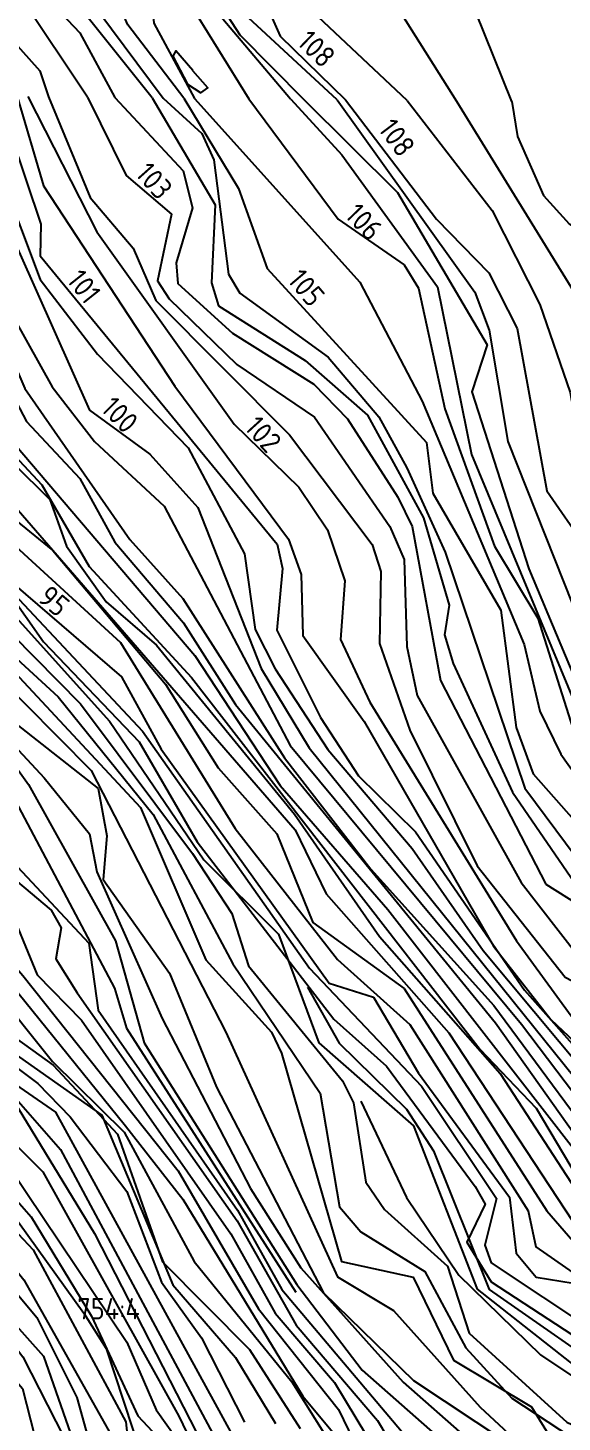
# Model space of a CAD drawing. Header units: metres. Extents: x 148035 to 148980, y 6395313 to 6395676.
# Drawn here: x 148173 to 148198, y 6395568.5 to 6395633.8 of the extents above; entities that cross this region are included whole.
import ezdxf
from ezdxf.enums import TextEntityAlignment as Align

# ---------------------------------------------------------------- set-up
doc = ezdxf.new("R2010")
doc.units = ezdxf.units.M
for name, color, linetype in [('M-BEF-NIVÅKURVA-PRIMÄR-0.5M', 250, 'Continuous'), ('M-BEF-NIVÅKURVA-PRIMÄR-1.0M', 250, 'Continuous'), ('M-FASTIGHETSBETECKNING', 3, 'Continuous')]:
    doc.layers.add(name, color=color, linetype=linetype)
doc.styles.add('ISO', font='iso.shx', dxfattribs={"height": 2.5})

msp = doc.modelspace()

# ---------------------------------------------------------------- linework, layer by layer
at = {"layer": 'M-BEF-NIVÅKURVA-PRIMÄR-0.5M', "lineweight": -3}
for points in [[(148144.84, 6395671.831), (148147.578, 6395667.988), (148150.103, 6395660.892), (148152.191, 6395657.655), (148155.594, 6395656.54), (148158.83, 6395654.761), (148161.707, 6395652.308), (148166.219, 6395644.716), (148169.365, 6395636.502), (148173.532, 6395631.828), (148173.937, 6395630.613)], [(148147.15, 6395671.827), (148150.698, 6395665.573), (148152.016, 6395661.925), (148154.442, 6395658.914), (148162.726, 6395653.768), (148165.265, 6395650.726), (148168.677, 6395645.234), (148169.189, 6395642.238), (148170.75, 6395639.38), (148173.072, 6395636.079), (148175.394, 6395633.608), (148177.035, 6395630.581)], [(148149.63, 6395671.823), (148150.292, 6395671.326), (148151.758, 6395668.739), (148152.848, 6395663.018), (148153.946, 6395660.739), (148156.766, 6395659.65), (148165.585, 6395653.789), (148167.583, 6395651.253), (148168.512, 6395648.591), (148170.734, 6395646.943), (148172.658, 6395641.836), (148172.592, 6395639.569), (148179.296, 6395630.558)], [(148152.108, 6395671.819), (148154.008, 6395668.801), (148153.602, 6395666.46), (148154.093, 6395664.49), (148157.964, 6395660.618), (148160.101, 6395659.196), (148165.798, 6395656.293), (148169.708, 6395655.146), (148170.884, 6395653.64), (148170.654, 6395648.694), (148172.296, 6395645.83), (148175.618, 6395641.758), (148175.473, 6395639.459), (148177.21, 6395637.005), (148178.702, 6395635.855), (148178.86, 6395634.065), (148180.765, 6395630.543)], [(148185.268, 6395630.507), (148181.239, 6395635.281), (148180.148, 6395637.489), (148181.329, 6395639.46), (148180.454, 6395641.793), (148178.827, 6395643.888), (148177.05, 6395645.06), (148175.409, 6395644.194), (148172.341, 6395649.437), (148173.929, 6395653.022), (148173.059, 6395656.221), (148170.663, 6395657.611), (148164.002, 6395659.82), (148160.932, 6395661.293), (148158.936, 6395663.983), (148154.338, 6395671.816)], [(148187.444, 6395630.475), (148182.677, 6395634.889), (148182.129, 6395637.127), (148183.264, 6395638.469), (148182.785, 6395639.423), (148184.925, 6395640.8), (148184.11, 6395642.92), (148180.882, 6395646.57), (148178.982, 6395647.908), (148176.758, 6395647.769), (148176.378, 6395649.177), (148177.066, 6395651.154), (148175.791, 6395652.898), (148173.419, 6395658.196), (148169.935, 6395661.603), (148166.192, 6395663.848), (148163.727, 6395663.827), (148161.931, 6395664.257), (148161.307, 6395665.951), (148159.419, 6395666.959), (148157.422, 6395669.149), (148156.559, 6395671.395), (148156.643, 6395671.812)], [(148190.728, 6395630.441), (148186.039, 6395634.851), (148184.885, 6395636.935), (148186.873, 6395638.403), (148187.494, 6395641.094), (148186.267, 6395644.136), (148184.443, 6395646.42), (148181.041, 6395648.002), (148178.813, 6395650.552), (148174.397, 6395662.114), (148167.94, 6395666.282), (148159.238, 6395670.275), (148158.1, 6395671.809)], [(148195.626, 6395630.391), (148193.947, 6395634.582), (148189.475, 6395639.976), (148188.199, 6395643.145), (148187.764, 6395646.099), (148182.605, 6395651.559), (148180.332, 6395654.619), (148176.626, 6395662.005), (148174.04, 6395665.067), (148169.433, 6395668.353), (148161.345, 6395671.804)], [(148136.856, 6395630.992), (148138.137, 6395627.997), (148139.983, 6395626.651), (148140.646, 6395625.696), (148141.289, 6395623.414), (148141.639, 6395619.572), (148146.786, 6395609.345), (148151.892, 6395602.435), (148153.455, 6395598.37), (148161.657, 6395585.291), (148168.88, 6395580.08), (148172.77, 6395575.204), (148176.982, 6395567.705)], [(148140.212, 6395630.958), (148140.472, 6395629.218), (148144.36, 6395626.533), (148144.821, 6395618.296), (148149.434, 6395611.152), (148149.995, 6395609.249), (148155.778, 6395599.822), (148159.629, 6395593.883), (148164.874, 6395588.165), (148166.717, 6395586.475), (148170.74, 6395584.751), (148172.295, 6395583.603), (148176.082, 6395577.371), (148180.899, 6395567.982)], [(148145.23, 6395630.907), (148146.131, 6395630.021), (148147.511, 6395626.951), (148149.172, 6395616.29), (148154.686, 6395608.65), (148157.74, 6395602.365), (148162.461, 6395598.241), (148167.722, 6395591.427), (148168.791, 6395590.379), (148171.241, 6395588.997), (148174.117, 6395585.428), (148177.468, 6395582.121), (148180.754, 6395576.067), (148185.327, 6395570.427), (148187.552, 6395566.872)], [(148147.894, 6395630.879), (148149.616, 6395624.203), (148151.342, 6395615.152), (148154.033, 6395611.634), (148158.138, 6395603.392), (148167.067, 6395596.09), (148172.722, 6395589.461), (148179.999, 6395580.306), (148183.759, 6395573.846), (148187.514, 6395569.131), (148189.578, 6395564.833), (148190.992, 6395562.925), (148207.48, 6395551.931), (148216.622, 6395540.618), (148221.166, 6395530.84)], [(148149.246, 6395630.866), (148150.76, 6395622.305), (148152.615, 6395619.716), (148153.444, 6395615.874), (148155.209, 6395615.178), (148156.095, 6395611.172), (148156.007, 6395609.074), (148156.925, 6395607.339), (148162.963, 6395600.812), (148163.945, 6395600.251), (148166.043, 6395600.157), (148169.901, 6395595.998), (148174.057, 6395592.51), (148174.525, 6395591.687), (148174.28, 6395590.24), (148175.266, 6395588.643), (148182.758, 6395577.966), (148185.525, 6395573.078), (148189.331, 6395568.609), (148189.815, 6395567.808)], [(148149.879, 6395630.859), (148150.506, 6395627.95), (148151.39, 6395626.039), (148158.018, 6395617.69), (148157.036, 6395612.682), (148158.525, 6395606.872), (148161.045, 6395605.438), (148162.967, 6395602.585), (148165.812, 6395601.881), (148169.265, 6395601.814), (148170.219, 6395600.82), (148172.524, 6395597.364), (148177.017, 6395588.86), (148177.583, 6395586.985), (148185.516, 6395574.631)], [(148151.051, 6395630.847), (148152.784, 6395626.3), (148157.271, 6395621.747), (148159.067, 6395619.289), (148159.464, 6395615.002), (148158.285, 6395611.851), (148159.777, 6395607.535), (148162.451, 6395605.822), (148164.083, 6395605.357), (148166.628, 6395605.739), (148167.635, 6395605.253), (148173.722, 6395598.71), (148175.843, 6395596.088), (148176.2, 6395594.32), (148179.245, 6395587.437), (148183.391, 6395579.484), (148185.752, 6395575.771), (148190.544, 6395570.409), (148196.564, 6395565.098)], [(148152.309, 6395630.834), (148152.744, 6395628.441), (148158.078, 6395622.155), (148159.793, 6395619.675), (148161.82, 6395615.63), (148162.28, 6395613.221), (148161.903, 6395612.104), (148160.154, 6395610.959), (148161.647, 6395608.055), (148163.056, 6395608.218), (148165.541, 6395609.837), (148166.537, 6395609.7), (148169.731, 6395605.303), (148175.923, 6395599.059), (148182.228, 6395586.807), (148187.468, 6395575.348), (148190.091, 6395573.767), (148194.138, 6395569.23), (148203.386, 6395560.657)], [(148159.999, 6395630.755), (148163.913, 6395627.151), (148164.3, 6395625.797), (148164.322, 6395622.945), (148167.326, 6395618.738), (148170.106, 6395611.648), (148177.305, 6395605.047), (148182.67, 6395596.348), (148187.462, 6395590.207), (148190.854, 6395587.165), (148196.387, 6395578.441), (148196.756, 6395576.754), (148199.893, 6395574.56), (148205.676, 6395569.572), (148209.023, 6395567.502)], [(148163.865, 6395630.716), (148164.142, 6395629.253), (148166.17, 6395625.032), (148166.984, 6395620.898), (148169.829, 6395615.195), (148172.304, 6395611.484), (148185.477, 6395596.282), (148186.926, 6395593.278), (148192.68, 6395586.778), (148198.845, 6395577.385), (148206.515, 6395570.165), (148209.62, 6395568.276), (148215.031, 6395566.994), (148225.088, 6395566.256), (148226.905, 6395565.778), (148228.267, 6395564.789), (148229.999, 6395562.359), (148230.986, 6395559.793), (148233.154, 6395549.441), (148235.537, 6395542.092), (148234.811, 6395532.359), (148235.228, 6395529.727), (148237.749, 6395527.632)], [(148164.764, 6395630.707), (148168.235, 6395625.194), (148169.533, 6395618.962), (148171.288, 6395614.92), (148173.624, 6395612.442), (148175.829, 6395608.62), (148180.626, 6395603.408), (148194.142, 6395585.994), (148196.764, 6395583.238), (148199.67, 6395578.356), (148205.942, 6395572.06), (148208.338, 6395570.193), (148210.029, 6395569.554), (148213.906, 6395569.475), (148220.066, 6395568.151), (148225.553, 6395567.872), (148228.961, 6395567.205), (148231.229, 6395565.892), (148233.259, 6395560.736), (148234.293, 6395556.4), (148235.409, 6395547.847), (148237.122, 6395540.199)], [(148165.822, 6395630.696), (148168.907, 6395627.244), (148169.828, 6395625.371), (148170.175, 6395620.579), (148172.902, 6395615.407), (148175.405, 6395612.741), (148177.033, 6395609.749), (148180.258, 6395605.981), (148182.679, 6395602.152), (148194.856, 6395587.235), (148199.932, 6395580.093), (148206.219, 6395573.947), (148210.379, 6395572.419), (148223.397, 6395569.17), (148229.525, 6395568.581), (148238.725, 6395570.025)], [(148168.924, 6395630.664), (148170.646, 6395628.029), (148171.308, 6395622.27), (148171.739, 6395621.26), (148174.1, 6395617.026), (148176.086, 6395614.473), (148179.349, 6395611.436), (148185.241, 6395600.233), (148196.072, 6395587.182), (148201.437, 6395580.105), (148205.782, 6395577.494), (148208.729, 6395574.976), (148212.984, 6395574.154), (148219.957, 6395571.45), (148224.236, 6395570.644), (148226.03, 6395571.107), (148228.242, 6395569.56), (148229.372, 6395569.425), (148231.2, 6395569.657), (148235.377, 6395571.049), (148247.659, 6395575.782)], [(148171.54, 6395630.637), (148171.751, 6395626.828), (148173.545, 6395622.064), (148176.22, 6395618.553), (148180.463, 6395614.169), (148183.101, 6395609.203), (148183.603, 6395605.663), (148184.544, 6395603.814), (148187.01, 6395600.041), (148190.953, 6395595.41), (148194.276, 6395590.623), (148201.395, 6395582.105), (148210.45, 6395576.787), (148212.309, 6395576.145), (148215.936, 6395575.902), (148220.481, 6395572.423), (148223.086, 6395572.526), (148224.292, 6395572.998)], [(148172.458, 6395630.628), (148173.689, 6395626.442), (148179.844, 6395617.055), (148185.164, 6395609.889), (148185.765, 6395608.233), (148185.832, 6395605.385), (148188.714, 6395601.353), (148194.76, 6395590.835), (148197.456, 6395587.395), (148199.105, 6395585.834), (148202.057, 6395584.838), (148205.573, 6395581.32), (148206.669, 6395580.748), (148210.719, 6395578.829), (148216.963, 6395577.818), (148223.251, 6395574.505), (148228.384, 6395572.597), (148234.324, 6395574.372), (148238.103, 6395576.989)], [(148173.938, 6395630.613), (148175.883, 6395625.904), (148177.901, 6395623.532), (148178.956, 6395621.08), (148185.214, 6395614.786), (148189.083, 6395609.651), (148189.493, 6395608.387), (148189.423, 6395605.011), (148190.843, 6395600.943), (148194.008, 6395594.598), (148198.126, 6395589.383), (148203.225, 6395586.71), (148205.781, 6395582.27), (148208.687, 6395580.929), (148214.814, 6395580.314), (148218.749, 6395579.185), (148222.455, 6395577.204), (148224.059, 6395576.84), (148227.312, 6395577.905), (148230.413, 6395575.587), (148234.44, 6395577.798), (148244.162, 6395586.447)], [(148177.036, 6395630.581), (148180.233, 6395627.14), (148180.673, 6395625.41), (148179.908, 6395622.836), (148179.99, 6395621.876), (148182.548, 6395619.536), (148186.355, 6395617.15), (148187.924, 6395615.534), (148190.282, 6395611.862), (148190.965, 6395610.492), (148192.291, 6395603.272), (148197.22, 6395593.734), (148201.093, 6395591.306), (148204.737, 6395586.35), (148207.084, 6395584.001), (148210.899, 6395582.369), (148212.49, 6395582.691), (148217.001, 6395581.06), (148219.557, 6395581.554), (148225.03, 6395580.237), (148229.637, 6395581.754), (148235.89, 6395584.781)], [(148179.298, 6395630.558), (148181.109, 6395628.894), (148181.672, 6395627.658), (148182.354, 6395622.31), (148182.89, 6395621.418), (148187.027, 6395618.424), (148189.403, 6395615.632), (148190.716, 6395613.243), (148192.501, 6395609.282), (148196.231, 6395598.233), (148198.645, 6395595.001), (148202.41, 6395591.724), (148205.683, 6395586.529), (148209.779, 6395584.455), (148221.908, 6395583.375), (148229.529, 6395585.339), (148234.068, 6395588.908), (148238.547, 6395593.37)], [(148180.765, 6395630.543), (148188.514, 6395621.925), (148191.427, 6395616.36), (148196.209, 6395604.953), (148196.943, 6395601.841), (148197.918, 6395599.819), (148202.744, 6395593.034), (148204.976, 6395589.168), (148207.181, 6395587.186), (148212.953, 6395586.691), (148221.541, 6395587.481), (148227.885, 6395591.578), (148230.973, 6395594.52), (148232.601, 6395597.042), (148234.491, 6395603.325), (148234.31, 6395610.888), (148233.333, 6395615.004), (148233.743, 6395616.774), (148235.171, 6395617.823), (148238.898, 6395616.49)], [(148185.269, 6395630.507), (148185.279, 6395630.497)], [(148185.279, 6395630.497), (148187.664, 6395627.891), (148192.138, 6395621.72), (148193.743, 6395613.863), (148199.016, 6395601.154), (148200.427, 6395599.053), (148203.093, 6395596.309), (148205.742, 6395591.916), (148208.582, 6395590.118), (148212.825, 6395588.384), (148215.727, 6395588.553), (148221.538, 6395589.78), (148223.317, 6395590.835), (148226.495, 6395593.41), (148227.887, 6395595.32), (148230.213, 6395599.013), (148231.25, 6395602.028), (148231.358, 6395604.536), (148230.722, 6395606.292), (148228.391, 6395609.919), (148227.066, 6395614.454), (148222.938, 6395619.945), (148219.215, 6395630.149)], [(148187.445, 6395630.475), (148193.9, 6395621.467), (148194.568, 6395619.686), (148195.437, 6395614.464), (148200.233, 6395602.399), (148201.948, 6395600.241), (148205.495, 6395598.12), (148209.084, 6395593.59), (148213.707, 6395590.246), (148215.133, 6395589.767), (148217.025, 6395589.537), (148220.325, 6395589.99), (148221.614, 6395590.633), (148225.329, 6395595.124), (148226.644, 6395597.616), (148226.912, 6395604.152), (148226.081, 6395606.617), (148222.383, 6395613.792), (148220.002, 6395623.712)], [(148190.729, 6395630.441), (148194.704, 6395625.291), (148196.937, 6395620.891), (148198.359, 6395616.77), (148199.119, 6395612.37), (148200.865, 6395608.471), (148202.862, 6395605.887), (148209.974, 6395600.645), (148210.444, 6395597.741), (148212.812, 6395593.908), (148216.117, 6395591.431), (148217.909, 6395590.752), (148220.005, 6395592.11), (148221.463, 6395594.099), (148222.363, 6395596.137), (148222.608, 6395597.8), (148222.529, 6395599.77), (148220.837, 6395605.624), (148217.303, 6395610.396), (148217.563, 6395613.055), (148219.278, 6395619.035), (148219.596, 6395621.65), (148218.594, 6395626.94), (148216.772, 6395630.174)], [(148195.628, 6395630.391), (148195.89, 6395628.762), (148197.115, 6395625.988), (148198.31, 6395624.67), (148199.8, 6395623.858), (148202.865, 6395625.804), (148203.884, 6395625.754), (148205.859, 6395624.802), (148206.677, 6395624.978), (148207.978, 6395626.869), (148207.936, 6395628.339), (148207.009, 6395630.274)], [(148145.283, 6395628.78), (148146.248, 6395627.531), (148147.629, 6395617.149), (148148.747, 6395615.078), (148150.584, 6395613.028), (148153.61, 6395607.37), (148158.501, 6395600.069), (148160.02, 6395598.969), (148161.793, 6395594.646), (148162.883, 6395593.119), (148166.214, 6395590.099), (148176.432, 6395582.918), (148179.757, 6395574.964), (148182.684, 6395571.569), (148184.56, 6395568.465)], [(148150.811, 6395610.414), (148151.41, 6395609.006), (148154.267, 6395605.08), (148160.47, 6395594.137), (148167.522, 6395587.713), (148174.258, 6395583.06), (148185.246, 6395562.978), (148187.266, 6395559.872), (148190.457, 6395556.859), (148192.733, 6395553.057), (148197.233, 6395552.358), (148202.636, 6395550.717), (148206.95, 6395547.94), (148209.874, 6395544.53), (148212.838, 6395540.006), (148214.889, 6395535.687), (148219.847, 6395528.37), (148222.483, 6395522.35)], [(148169.344, 6395607.976), (148170.854, 6395605.747), (148174.38, 6395602.503), (148178.831, 6395596.991), (148182.559, 6395590.001), (148186.65, 6395583.948), (148187.555, 6395578.625), (148188.551, 6395577.453), (148191.551, 6395575.587), (148193.465, 6395572.022), (148195.626, 6395569.664), (148213.926, 6395557.614), (148221.852, 6395549.212), (148225.54, 6395542.265), (148227.338, 6395528.129), (148228.268, 6395525.698), (148229.512, 6395523.848)], [(148172.092, 6395607.561), (148178.336, 6395600.898), (148186.156, 6395589.796), (148191.391, 6395584.271), (148194.913, 6395579.011), (148194.36, 6395576.822), (148194.65, 6395575.994), (148211.737, 6395564.646), (148217.077, 6395559.888), (148222.485, 6395557.704), (148227.21, 6395557.532), (148228.126, 6395556.56), (148228.709, 6395555.028), (148229.595, 6395549.3), (148232.201, 6395541.706), (148232.258, 6395539.813), (148230.99, 6395531.73), (148231.077, 6395529.292), (148231.587, 6395527.398), (148233.625, 6395525.229), (148235.208, 6395524.604), (148238.37, 6395524.673)], [(148147.825, 6395606.528), (148148.475, 6395604.314), (148150.04, 6395601.215), (148152.866, 6395597.022), (148156.504, 6395589.19), (148157.967, 6395586.963), (148159.178, 6395586.34), (148163.503, 6395582.614), (148166.41, 6395579.525), (148170.349, 6395572.858), (148172.716, 6395570.115), (148174.564, 6395562.832), (148175.381, 6395561.079), (148179.095, 6395556.778), (148181.882, 6395551.753), (148186.968, 6395546.285), (148192.337, 6395543.497)], [(148148.339, 6395606.47), (148152.745, 6395598.156), (148155.5, 6395593.958), (148158.294, 6395588.325), (148160.947, 6395585.402), (148166.391, 6395580.626), (148168.712, 6395577.195), (148173.694, 6395571.625), (148175.54, 6395566.356)], [(148152.854, 6395601.863), (148154.066, 6395600.28), (148155.382, 6395596.529), (148162.898, 6395584.841), (148168.92, 6395581.495), (148171.633, 6395579.122), (148175.585, 6395573.647), (148176.625, 6395571.978), (148178.276, 6395567.002)], [(148155.184, 6395599.577), (148157.002, 6395595.504), (148163.847, 6395586.013), (148170.036, 6395582.855), (148171.315, 6395581.629), (148177.595, 6395572.288), (148178.978, 6395569.107), (148180.734, 6395566.626), (148184.033, 6395558.299), (148187.143, 6395554.402), (148189.154, 6395552.869), (148192.518, 6395549.248), (148201.565, 6395547.139), (148207.511, 6395542.74), (148210.433, 6395539.259), (148219.264, 6395525.754), (148221.863, 6395518.507), (148224.758, 6395512.869), (148226.042, 6395511.512), (148230.279, 6395510.698), (148235.428, 6395510.969), (148242.262, 6395509.866)], [(148186.054, 6395588.913), (148187.54, 6395586.28), (148190.701, 6395583.194), (148191.961, 6395581.245), (148194.559, 6395574.756), (148201.006, 6395570.25), (148208.463, 6395565.928), (148216.302, 6395558.497), (148225.12, 6395552.3), (148226.183, 6395550.873), (148228.272, 6395546.986), (148228.924, 6395544.761), (148230.334, 6395533.534), (148229.956, 6395529.182), (148230.439, 6395527.084), (148231.677, 6395524.617), (148233.069, 6395523.561), (148242.408, 6395522.467)], [(148188.56, 6395583.578), (148190.686, 6395579.055), (148193.141, 6395575.427), (148196.975, 6395571.695), (148204.358, 6395566.76), (148214.75, 6395558.455), (148219.482, 6395553.468), (148222.252, 6395551.724), (148224.12, 6395549.312), (148225.912, 6395544.665), (148228.548, 6395534.513), (148228.29, 6395530.209), (148228.548, 6395528.155), (148230.526, 6395524.048), (148232.081, 6395522.656), (148236.767, 6395521.288), (148239.712, 6395521.113), (148252.94, 6395521.323), (148255.432, 6395521.788), (148258.957, 6395523.403), (148267.742, 6395530.275), (148270.257, 6395531.601), (148281.304, 6395534.734)]]:
    msp.add_lwpolyline(points, dxfattribs=at)
at = {"layer": 'M-BEF-NIVÅKURVA-PRIMÄR-1.0M', "lineweight": -3}
for points in [[(148175.762, 6395630.594), (148172.68, 6395635.226), (148169.943, 6395638.4), (148167.027, 6395646.257), (148164.623, 6395650.582), (148158.754, 6395656.156), (148156.228, 6395657.052), (148153.467, 6395658.695), (148151.31, 6395660.829), (148148.945, 6395667.601), (148146.228, 6395671.829)], [(148178.785, 6395630.563), (148172.047, 6395639.019), (148172.221, 6395641.147), (148170.312, 6395641.283), (148169.264, 6395642.614), (148169.436, 6395644.533), (148170.293, 6395645.473), (148170.112, 6395646.075), (148165.454, 6395652.437), (148160.219, 6395656.972), (148154.632, 6395659.857), (148152.75, 6395661.503), (148149.692, 6395670.305), (148148.431, 6395671.825)], [(148180.273, 6395630.548), (148177.648, 6395633.983), (148176.415, 6395636.809), (148173.969, 6395638.992), (148174.457, 6395641.251), (148173.93, 6395643.569), (148169.16, 6395649.239), (148168.967, 6395654.091), (148165.768, 6395654.815), (148162.803, 6395656.742), (148159.775, 6395657.853), (148155.683, 6395661.858), (148152.91, 6395663.4), (148152.888, 6395669.624), (148151.56, 6395671.82)], [(148152.729, 6395671.818), (148154.055, 6395669.559), (148155.325, 6395666.173), (148157.729, 6395662.507), (148160.415, 6395660.036), (148164.339, 6395657.953), (148171.2, 6395655.879), (148172.495, 6395653.42), (148171.354, 6395650.666), (148171.95, 6395647.451), (148174.64, 6395644.245), (148176.983, 6395642.299), (148178.562, 6395641.666), (148179.008, 6395638.651), (148179.926, 6395636.003), (148183.315, 6395630.517)], [(148155.053, 6395671.814), (148155.878, 6395669.396), (148158.116, 6395665.97), (148162.415, 6395661.551), (148168.566, 6395659.595), (148173.074, 6395657.303), (148174.179, 6395655.374), (148175.537, 6395650.217), (148175.071, 6395649.028), (148173.753, 6395648.405), (148174.701, 6395647.227), (148176.887, 6395646.244), (148178.949, 6395644.723), (148181.386, 6395644.319), (148182.183, 6395642.367), (148181.518, 6395640.403), (148180.989, 6395636.465), (148182.885, 6395633.525), (148185.889, 6395630.49)], [(148157.461, 6395671.81), (148157.455, 6395671.223), (148160.577, 6395667.498), (148162.896, 6395665.443), (148169.142, 6395663.554), (148171.879, 6395662.245), (148173.68, 6395659.961), (148175.318, 6395657.087), (148177.759, 6395651.288), (148182.043, 6395645.492), (148184.434, 6395643.985), (148185.66, 6395642.035), (148186.347, 6395639.67), (148183.718, 6395635.861), (148184.783, 6395633.457), (148187.834, 6395630.471)], [(148159.386, 6395671.807), (148159.924, 6395670.501), (148163.22, 6395670.014), (148165.895, 6395668.828), (148169.337, 6395666.951), (148174.764, 6395662.487), (148178.527, 6395655.735), (148178.922, 6395653.12), (148180.21, 6395649.956), (148185.378, 6395646.901), (148187.409, 6395644.273), (148188.905, 6395637.72), (148189.835, 6395635.507), (148193.033, 6395630.417)], [(148180.684, 6395631.841), (148179.885, 6395632.769), (148179.746, 6395632.52), (148180.436, 6395631.21), (148181.06, 6395630.798), (148181.395, 6395631.042), (148180.684, 6395631.837)], [(148136.275, 6395630.998), (148136.999, 6395628.958), (148137.559, 6395624.803), (148147.928, 6395606.732), (148149.434, 6395602.62), (148151.635, 6395598.946), (148154.295, 6395595.621), (148157.475, 6395588.517), (148163.517, 6395583.124), (148166.078, 6395580.303), (148172.726, 6395571.602), (148175.043, 6395567.067)], [(148136.646, 6395630.994), (148138.629, 6395626.566), (148139.696, 6395625.212), (148141.507, 6395619.013), (148143.165, 6395615.478), (148147.589, 6395607.799), (148150.95, 6395603.507), (148151.501, 6395600.546), (148155.351, 6395595.033), (148160.638, 6395585.91), (148167.559, 6395580.419), (148173.385, 6395573.432), (148175.261, 6395569.685), (148177.562, 6395561.378)], [(148137.106, 6395630.99), (148137.724, 6395628.856), (148138.586, 6395627.725), (148141.034, 6395626.348), (148141.637, 6395625.488), (148141.879, 6395619.041), (148146.54, 6395610.202), (148149.749, 6395606.259), (148152.038, 6395602.655), (148153.902, 6395598.316), (148159.604, 6395589.648), (148161.644, 6395585.613), (148162.53, 6395584.663), (148169.913, 6395580.112), (148173.214, 6395576.607), (148177.548, 6395568.552), (148177.877, 6395565.416)], [(148137.954, 6395630.981), (148138.205, 6395629.463), (148138.753, 6395628.778), (148142.438, 6395626.394), (148142.876, 6395620.375), (148146.766, 6395611.667), (148150.333, 6395607.029), (148151.493, 6395603.874), (148154.754, 6395600.229), (148155.897, 6395597.07), (148162.461, 6395586.524), (148164.686, 6395584.443), (148169.936, 6395581.773), (148173.114, 6395578.147), (148175.944, 6395573.498), (148178.109, 6395568.825), (148179.927, 6395566.89)], [(148139.368, 6395630.967), (148139.705, 6395628.886), (148142.907, 6395627.191), (148143.926, 6395625.771), (148144.052, 6395619.678), (148144.629, 6395618.06), (148149.722, 6395608.334), (148156.696, 6395597.962), (148158.154, 6395594.347), (148164.431, 6395586.858), (148166.553, 6395585.233), (148170.13, 6395583.797), (148173.672, 6395580.256), (148180.033, 6395568.811), (148186.007, 6395556.348)], [(148141.446, 6395630.945), (148142.248, 6395629.234), (148144.73, 6395627.29), (148146.181, 6395616.539), (148146.919, 6395615.258), (148150.379, 6395611.64), (148151.158, 6395608.585), (148160.8, 6395593.286), (148165.44, 6395589.298), (148167.71, 6395586.825), (148171.421, 6395584.801), (148174.485, 6395581.31), (148182.079, 6395567.153)], [(148142.755, 6395630.932), (148144.94, 6395628.99), (148145.934, 6395627.077), (148146.441, 6395625.312), (148146.651, 6395619.562), (148147.747, 6395615.197), (148155.801, 6395603.75), (148161.615, 6395593.822), (148164.891, 6395590.786), (148173.435, 6395584.405), (148174.949, 6395582.836), (148177.604, 6395579.347), (148179.229, 6395575.091), (148181.094, 6395572.489), (148183.107, 6395568.534)], [(148144.618, 6395630.913), (148144.868, 6395629.228), (148145.998, 6395628.297), (148146.478, 6395627.315), (148149.174, 6395614.72), (148152.067, 6395611.721), (148157.948, 6395601.431), (148162.148, 6395597.424), (148164.49, 6395593.519), (148166.927, 6395590.457), (148174.156, 6395585.261), (148177.166, 6395582.02), (148179.27, 6395576.043), (148183.348, 6395571.936), (148185.716, 6395568.237)], [(148146.598, 6395630.893), (148147.315, 6395629.955), (148147.928, 6395627.235), (148149.824, 6395615.369), (148153.469, 6395611.385), (148157.771, 6395602.623), (148164.871, 6395596.965), (148169.765, 6395591.201), (148172.488, 6395588.659), (148177.541, 6395582.423), (148180.219, 6395578.982), (148185.836, 6395569.747), (148188.317, 6395566.766)], [(148148.789, 6395630.87), (148150.395, 6395620.703), (148151.722, 6395615.458), (148154.91, 6395611.607), (148155.486, 6395608.502), (148156.361, 6395607.034), (148163.405, 6395599.701), (148166.683, 6395597.787), (148171.947, 6395593.024), (148173.402, 6395589.481), (148175.475, 6395587.365), (148182.461, 6395577.363), (148184.548, 6395573.633), (148187.317, 6395570.387), (148190.859, 6395564.53)], [(148149.586, 6395630.862), (148150.649, 6395625.384), (148152.124, 6395621.616), (148153.129, 6395620.223), (148156.206, 6395618.789), (148157.305, 6395616.379), (148156.587, 6395612.394), (148157.333, 6395607.431), (148161.318, 6395604.185), (148163.336, 6395601.444), (148166.899, 6395600.504), (148175.813, 6395590.972), (148176.25, 6395587.83), (148182.775, 6395578.462), (148184.859, 6395574.751), (148190.464, 6395568.11)], [(148150.434, 6395630.853), (148150.74, 6395628.96), (148153.131, 6395625.326), (148157.852, 6395620.464), (148158.609, 6395619.021), (148159.39, 6395615.031), (148157.529, 6395612.604), (148158.46, 6395607.801), (148163.082, 6395604.797), (148163.84, 6395602.994), (148164.839, 6395602.649), (148169.009, 6395603.38), (148170.139, 6395602.378), (148172.994, 6395598.407), (148177.068, 6395591.079), (148178.407, 6395586.302), (148185.563, 6395574.983), (148188.615, 6395570.966), (148195.188, 6395565.171)], [(148151.695, 6395630.84), (148152.86, 6395627.158), (148159.951, 6395618.996), (148161.07, 6395616.82), (148161.419, 6395615.333), (148161.14, 6395613.089), (148159.142, 6395611.672), (148159.048, 6395610.614), (148160.079, 6395607.952), (148162.295, 6395606.739), (148164.177, 6395606.522), (148165.685, 6395606.685), (148166.808, 6395607.455), (148167.473, 6395607.157), (148171.709, 6395601.784), (148176.257, 6395598.214), (148176.668, 6395595.997), (148176.485, 6395593.948), (148179.59, 6395589.572), (148181.796, 6395584.22), (148186.811, 6395574.594), (148191.024, 6395570.481), (148195.382, 6395567.601)], [(148152.625, 6395630.831), (148153.041, 6395628.381), (148159.698, 6395621.571), (148160.862, 6395619.814), (148160.93, 6395618.934), (148164.483, 6395611.415), (148166.92, 6395610.983), (148170.018, 6395606.142), (148178.238, 6395597.319), (148181.292, 6395590.192), (148184.377, 6395586.798), (148184.836, 6395585.822), (148187.653, 6395576.064), (148191.009, 6395575.328), (148192.901, 6395571.442), (148196.545, 6395569.26), (148198.449, 6395566.16)], [(148153.89, 6395630.818), (148154.118, 6395628.649), (148154.672, 6395627.637), (148159.276, 6395623.155), (148163.041, 6395618.825), (148165.458, 6395613.307), (148171.14, 6395606.528), (148175.434, 6395602.174), (148180.677, 6395595.175), (148182.511, 6395592.367), (148183.301, 6395589.903), (148187.703, 6395584.524), (148188.206, 6395583.498), (148188.79, 6395579.777), (148189.659, 6395578.5), (148192.606, 6395575.838), (148193.621, 6395572.7), (148198.203, 6395568.539), (148202.757, 6395566.403)], [(148155.964, 6395630.797), (148157.212, 6395627.728), (148162.217, 6395621.194), (148165.169, 6395618.109), (148165.703, 6395615.643), (148169.311, 6395609.656), (148176.784, 6395601.369), (148181.198, 6395594.88), (148184.696, 6395591.389), (148186.588, 6395586.297), (148191.028, 6395582.423), (148194.008, 6395574.763), (148199.058, 6395570.777), (148208.77, 6395564.561)], [(148158.112, 6395630.775), (148158.336, 6395628.531), (148166.276, 6395617.381), (148166.319, 6395615.707), (148168.57, 6395611.315), (148171.045, 6395608.854), (148173.702, 6395605.08), (148178.173, 6395600.407), (148180.885, 6395595.717), (148187.29, 6395587.415), (148189.757, 6395585.217), (148193.912, 6395579.581), (148194.381, 6395578.742), (148193.514, 6395576.963), (148194.651, 6395575.111), (148204.501, 6395568.669), (148210.635, 6395565.219)], [(148159.222, 6395630.763), (148159.734, 6395628.497), (148163.397, 6395625.896), (148163.755, 6395624.977), (148163.698, 6395623.17), (148167.312, 6395617.963), (148167.776, 6395616.714), (148167.543, 6395615.571), (148169.066, 6395611.517), (148172.288, 6395607.808), (148177.341, 6395603.442), (148179.202, 6395600.064), (148187.067, 6395589.091), (148189.145, 6395588.441), (148191.248, 6395584.877), (148195.522, 6395579.07), (148195.828, 6395576.453), (148196.762, 6395575.334), (148199.077, 6395574.945), (148200.458, 6395573.207), (148205.93, 6395568.655), (148209.65, 6395566.627)], [(148161.558, 6395630.74), (148163.242, 6395629.597), (148163.968, 6395628.36), (148165.602, 6395624.762), (148165.577, 6395622.511), (148171.145, 6395612.899), (148171.086, 6395611.827), (148174.13, 6395609.365), (148179.415, 6395603.109), (148181.872, 6395599.179), (148184.624, 6395596.09), (148186.315, 6395591.943), (148190.578, 6395588.85), (148197.26, 6395578.441), (148201.433, 6395573.627), (148204.375, 6395571.045), (148210.511, 6395567.291)], [(148164.049, 6395630.714), (148165.345, 6395627.504), (148167.698, 6395624.426), (148167.913, 6395620.547), (148170.521, 6395615.171), (148173.993, 6395611.746), (148174.772, 6395609.566), (148176.625, 6395606.967), (148178.98, 6395604.936), (148185.445, 6395597.006), (148189.425, 6395591.288), (148195.073, 6395584.871), (148199.84, 6395577.547), (148201.506, 6395575.597), (148206.156, 6395571.234), (148209.789, 6395569.077), (148219.308, 6395567.44)], [(148165.01, 6395630.704), (148168.384, 6395625.96), (148169.587, 6395622.672), (148170.149, 6395618.674), (148171.589, 6395615.226), (148180.779, 6395604.447), (148184.774, 6395598.357), (148189.818, 6395592.55), (148201.557, 6395577.43), (148204.367, 6395574.471), (148208.58, 6395571.623), (148226.678, 6395567.868), (148231.034, 6395567.525), (148232.822, 6395567.018), (148234.358, 6395565.941), (148234.914, 6395565.081), (148234.67, 6395559.913), (148235.729, 6395554.031), (148236.298, 6395547.682)], [(148166.924, 6395630.685), (148170.327, 6395627.574), (148170.72, 6395621.822), (148172.824, 6395616.951), (148177.732, 6395609.874), (148180.217, 6395607.109), (148184.976, 6395599.656), (148189.021, 6395594.443), (148194.779, 6395588.053), (148200.847, 6395579.844), (148204.518, 6395577.275), (148206.967, 6395574.462), (148210.191, 6395573.016), (148216.061, 6395572.402), (148219.857, 6395570.797), (148224.143, 6395570.105), (148225.826, 6395570.472), (148228.468, 6395569.082), (148239.652, 6395572.002)], [(148170.545, 6395630.648), (148171.107, 6395630.176), (148171.712, 6395625.233), (148175.849, 6395615.936), (148178.674, 6395613.877), (148180.93, 6395611.377), (148183.893, 6395603.841), (148186.142, 6395600.118), (148201.429, 6395581.118), (148205.307, 6395579.037), (148208.658, 6395576.229), (148216.284, 6395574.721), (148220.321, 6395571.588), (148221.954, 6395571.194), (148223.047, 6395571.292), (148224.402, 6395572.612), (148225.014, 6395572.686), (148228.01, 6395570.145), (148229.274, 6395570.118), (148232.239, 6395570.885), (148239.234, 6395573.749)], [(148171.95, 6395630.633), (148172.178, 6395628.79), (148173.568, 6395624.645), (148173.537, 6395623.167), (148184.642, 6395609.653), (148184.895, 6395608.525), (148184.626, 6395605.632), (148186.664, 6395601.535), (148188.439, 6395598.804), (148191.122, 6395596.181), (148196.211, 6395588.773), (148199.081, 6395585.55), (148205.812, 6395580.22), (148208.574, 6395578.833), (148212.673, 6395577.497), (148216.778, 6395577.341), (148220.019, 6395574.015), (148222.379, 6395572.868), (148224.007, 6395573.573), (148226.991, 6395571.483), (148229.294, 6395571.467), (148231.964, 6395572.4), (148239.758, 6395576.48)], [(148172.966, 6395630.623), (148176.192, 6395624.286), (148182.627, 6395615.282), (148185.645, 6395612.328), (148186.997, 6395610.327), (148187.804, 6395607.939), (148187.604, 6395605.198), (148188.976, 6395602.266), (148195.844, 6395591.073), (148198.4, 6395587.57), (148200.305, 6395586.769), (148202.56, 6395586.693), (148204.444, 6395583.685), (148209.781, 6395579.508), (148215.249, 6395579.666), (148220.27, 6395577.571), (148223.799, 6395574.982), (148225.481, 6395574.297), (148228.459, 6395575.037), (148231.275, 6395574.683), (148233.159, 6395575.352), (148235.747, 6395577.067), (148244.658, 6395585.423)], [(148175.763, 6395630.594), (148177.573, 6395626.93), (148179.694, 6395625.121), (148179.042, 6395621.988), (148179.587, 6395621.148), (148182.749, 6395618.07), (148186.388, 6395615.613), (148189.918, 6395610.49), (148190.588, 6395608.943), (148190.707, 6395604.864), (148191.192, 6395602.565), (148196.064, 6395593.814), (148198.715, 6395590.388)], [(148178.786, 6395630.563), (148181.738, 6395625.561), (148181.561, 6395621.903), (148181.894, 6395620.818), (148185.952, 6395618.263), (148188.86, 6395615.705), (148191.487, 6395610.901), (148192.693, 6395606.807), (148192.477, 6395605.416), (148192.877, 6395604.071), (148195.66, 6395598.045), (148198.567, 6395593.806)], [(148180.273, 6395630.548), (148182.831, 6395626.32), (148184.172, 6395622.573), (148191.631, 6395614.416), (148191.93, 6395612.043), (148195.105, 6395606.571), (148195.831, 6395601.069), (148196.621, 6395598.905), (148203.542, 6395591.076), (148205.225, 6395587.964), (148208.309, 6395586.27), (148210.55, 6395585.733), (148221.794, 6395584.453), (148226.14, 6395585.095), (148227.551, 6395585.931), (148229.371, 6395588.471), (148229.594, 6395591.631), (148230.309, 6395592.655), (148234.376, 6395594.99), (148235.32, 6395596.198), (148236.349, 6395603.213)], [(148183.316, 6395630.517), (148187.501, 6395624.885), (148190.581, 6395622.742), (148191.26, 6395621.644), (148192.494, 6395615.999), (148194.816, 6395609.566), (148196.836, 6395606.189), (148198.996, 6395599.405)], [(148185.89, 6395630.49), (148190.269, 6395626.128), (148194.469, 6395618.991), (148193.749, 6395616.794), (148196.42, 6395608.508), (148199.617, 6395600.874), (148206.249, 6395595.271), (148206.668, 6395592.858), (148211.368, 6395590.039), (148216.998, 6395589.18), (148221.347, 6395590.169), (148223.578, 6395591.696), (148227.267, 6395596.312), (148228.946, 6395599.931), (148229.646, 6395603.034), (148228.484, 6395607.104), (148222.91, 6395614.99), (148221.318, 6395619.016), (148218.808, 6395630.154)], [(148187.835, 6395630.471), (148192.093, 6395624.876), (148194.552, 6395622.367), (148195.877, 6395619.76), (148197.265, 6395612.163), (148199.054, 6395609.574)], [(148193.034, 6395630.417), (148198.891, 6395620.903), (148199.842, 6395617.736), (148200.077, 6395613.407), (148200.669, 6395612.037), (148207.225, 6395606.205), (148209.218, 6395606.171), (148215.82, 6395612.88), (148216.71, 6395614.407), (148217.539, 6395618.354), (148218.607, 6395620.7), (148218.672, 6395621.887), (148217.711, 6395624.449), (148214.101, 6395630.202)]]:
    msp.add_lwpolyline(points, dxfattribs=at)

# ---------------------------------------------------------------- texts
at = {"layer": 'M-BEF-NIVÅKURVA-PRIMÄR-1.0M', "lineweight": -3, "style": 'ISO'}
for s, rotation, p in [('108       ', 316.03756, (148185.504, 6395633.109)), ('108       ', 306.83307, (148189.319, 6395629.101)), ('103       ', 311.80135, (148177.939, 6395626.979)), ('106       ', 314.03335, (148187.747, 6395625.025)), ('101       ', 308.41736, (148174.728, 6395622.014)), ('105       ', 310.13634, (148185.067, 6395622.008)), ('100       ', 315.05234, (148176.319, 6395615.959)), ('102       ', 312.40382, (148183.046, 6395615.092)), ('95        ', 319.31392, (148173.36, 6395607.046))]:
    msp.add_text(s, height=1, rotation=rotation, dxfattribs=at).set_placement(p)
at = {"layer": 'M-FASTIGHETSBETECKNING', "lineweight": -3, "style": 'ISO'}
msp.add_text('754:4', height=1, dxfattribs=at).set_placement((148176.743, 6395573.349), align=Align.CENTER)

doc.saveas('drawing.dxf')
